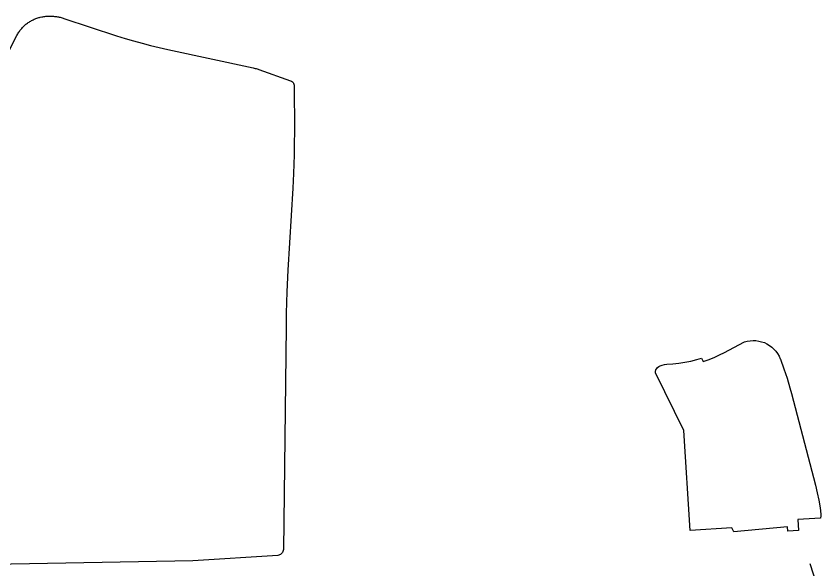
# Model space of a CAD drawing. Extents: x 833948 to 835387, y 817738 to 818666.
# Drawn here: x 834667 to 835332, y 818209 to 818666 of the extents above; entities that cross this region are included whole.
import ezdxf

# ---------------------------------------------------------------- set-up
doc = ezdxf.new("R2010")
doc.units = 0
doc.layers.add('KL6646D_Sht2_dgn', color=7, linetype='Continuous')

msp = doc.modelspace()

# ---------------------------------------------------------------- linework, layer by layer
at = {"layer": 'KL6646D_Sht2_dgn'}
msp.add_line((835322.45, 818214.32), (835327.7, 818198.25), dxfattribs=at)
msp.add_lwpolyline([(834654.8, 818625.03), (834667.71, 818650.12), (834668.38, 818651.36), (834668.79, 818652.04), (834669.22, 818652.72), (834669.67, 818653.38), (834670.13, 818654.03), (834670.62, 818654.67), (834671.12, 818655.3), (834671.63, 818655.91), (834672.17, 818656.5), (834672.72, 818657.08), (834673.28, 818657.65), (834673.86, 818658.2), (834674.46, 818658.73), (834675.07, 818659.25), (834675.69, 818659.75), (834676.33, 818660.23), (834676.98, 818660.7), (834677.65, 818661.14), (834678.32, 818661.57), (834679.01, 818661.98), (834679.71, 818662.37), (834680.42, 818662.74), (834681.14, 818663.09), (834681.86, 818663.42), (834682.6, 818663.73), (834683.35, 818664.02), (834684.1, 818664.29), (834684.86, 818664.54), (834685.63, 818664.77), (834686.4, 818664.98), (834686.94, 818665.1), (834688.35, 818665.4), (834689.14, 818665.54), (834689.93, 818665.66), (834690.72, 818665.77), (834691.52, 818665.85), (834692.32, 818665.92), (834693.11, 818665.98), (834693.91, 818666.01), (834694.71, 818666.03), (834695.51, 818666.03), (834696.31, 818666.01), (834697.11, 818665.97), (834697.91, 818665.91), (834698.71, 818665.84), (834699.5, 818665.75), (834700.29, 818665.64), (834701.08, 818665.52), (834701.87, 818665.38), (834702.66, 818665.22), (834703.44, 818665.04), (834704.21, 818664.84), (834704.98, 818664.63), (834705.75, 818664.4), (834706.51, 818664.15), (834750.03, 818649.87), (834756.97, 818647.66), (834763.95, 818645.57), (834770.97, 818643.6), (834778.02, 818641.75), (834785.1, 818640.03), (834792.21, 818638.43), (834862.79, 818623.29), (834863.71, 818623.08), (834864.48, 818622.89), (834865.25, 818622.68), (834866.02, 818622.45), (834866.78, 818622.21), (834867.54, 818621.96), (834893.71, 818612.69), (834894.54, 818612.3), (834895.18, 818611.82), (834895.73, 818611.24), (834896.17, 818610.58), (834896.48, 818609.84), (834896.66, 818609.06), (834896.69, 818608.26), (834896.75, 818600), (834896.88, 818580.28), (834896.6, 818551.57), (834896.07, 818536.16), (834895.44, 818524.04), (834891.54, 818456.35), (834890.67, 818438.62), (834890.11, 818420.88), (834889.95, 818409.76), (834887.71, 818226.06), (834887.59, 818225.05), (834887.36, 818224.29), (834887.01, 818223.57), (834886.55, 818222.92), (834885.99, 818222.34), (834885.35, 818221.87), (834884.64, 818221.51), (834883.88, 818221.26), (834883.09, 818221.13), (834813.06, 818216.59), (834617.65, 818213.12)], dxfattribs=at)
msp.add_lwpolyline([(835251.45, 818388.25), (835268.53, 818397.21), (835270.85, 818397.83), (835273.21, 818398.22), (835275.6, 818398.38), (835278, 818398.29), (835280.37, 818397.96), (835282.7, 818397.4), (835284.96, 818396.61), (835287.14, 818395.6), (835289.19, 818394.37), (835291.12, 818392.95), (835292.9, 818391.34), (835294.5, 818389.56), (835295.92, 818387.62), (835297.14, 818385.56), (835298.14, 818383.39), (835298.34, 818382.88), (835301.14, 818375.13), (835303.71, 818367.29), (835306.05, 818359.38), (835307.31, 818354.73), (835327.17, 818278.99), (835328.66, 818272.81), (835329.93, 818266.57), (835330.95, 818260.29), (835331.62, 818255.07), (835331.67, 818253.6), (835331.47, 818252.14), (835331.39, 818251.81), (835312.63, 818250.59), (835313.19, 818241.69), (835304.31, 818241.1), (835304.07, 818244.68), (835259.7, 818240.53), (835258.02, 818243.91), (835223.64, 818241.65), (835218.37, 818324.2), (835194.94, 818371.65), (835195.07, 818372.89), (835195.44, 818374.08), (835196.03, 818375.18), (835196.81, 818376.15), (835197.77, 818376.95), (835198.8, 818377.52), (835200.58, 818378.18), (835202.42, 818378.61), (835204.31, 818378.81), (835204.37, 818378.81), (835209.38, 818379.1), (835214.38, 818379.63), (835219.34, 818380.4), (835224.25, 818381.41), (835229.12, 818382.65), (835233.13, 818383.86), (835234.48, 818381.13), (835239.25, 818382.78), (835243.94, 818384.67), (835248.53, 818386.77)], close=True, dxfattribs=at)

doc.saveas('drawing.dxf')
